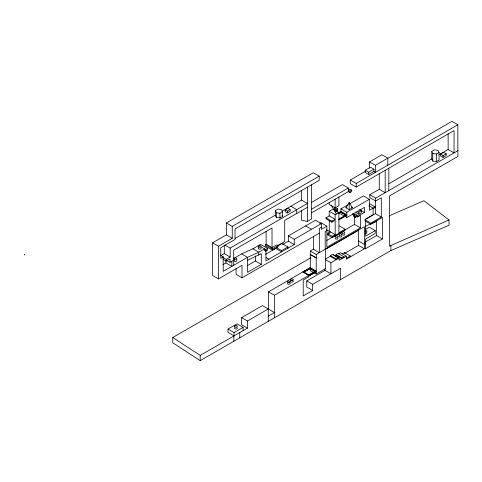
<?xml version="1.0" encoding="UTF-8"?>
<svg xmlns="http://www.w3.org/2000/svg" width="482" height="482" viewBox="0 0 482 482"><rect width="100%" height="100%" fill="white"/><g stroke="black" fill="none" stroke-linecap="round" stroke-linejoin="round"><path stroke-width="0.72" d="M349.173 209.67L349.203 202.651L345.901 207.778L349.173 209.67L352.45 207.778L349.203 202.651M24.353 254.731L24.431 254.815M24.63 254.918L24.437 254.677M236.09 268.51L236.09 274.385L242 277.795L242 265.317L218.485 278.897L212.58 275.481L212.58 242.838L226.347 234.885L226.347 222.949L313.3 172.749L319.204 176.159L319.204 180.376L235.035 228.974L235.035 239.446L220.738 247.7L220.738 258.256L223.22 256.822L223.22 271.348L247.501 257.334L258.792 252.207L264.57 248.869L264.57 250.471L265.751 251.158L267.643 250.062L267.643 248.465L260.551 244.368L252.887 248.796L241.59 253.924L233.433 258.635M226.347 222.949L232.252 226.365L319.204 176.159M275.306 210.598L277.969 209.061L281.615 209.622L282.591 211.725L282.591 216.412L279.922 217.954L276.282 217.388L275.306 215.285L275.306 210.598L276.282 212.701L276.282 217.388M212.58 242.838L218.485 246.248L232.252 238.301L232.252 226.365M235.27 238.325L275.324 215.195M281.783 211.465L301.527 200.072L307.432 203.482L230.191 248.073L224.877 245.007M285.181 209.851L287.953 208.254L290.122 209.507L290.122 211.375L287.35 212.972L285.181 211.719L285.181 209.851L287.35 211.104L290.122 209.507M276.282 212.701L279.922 213.267L282.591 211.725M369.507 168.236L369.507 161.91L381.895 154.758L387.805 158.168L387.805 165.193M365.26 170.206L370.465 167.2L373.936 169.206L373.936 171.496L368.724 174.496L365.26 172.496L365.26 170.206L368.724 172.213L373.936 169.206M369.507 161.91L375.412 165.32L387.805 158.168M311.426 202.47L342.401 184.582L348.311 187.998L348.311 191.619L311.529 212.857M439.012 154.77L448.133 149.504L454.044 152.915L454.044 130.574L356.216 187.052L350.306 183.642L350.306 180.021L365.663 171.152M387.733 158.415L451.941 121.344L457.852 124.754L457.852 150.715M220.864 255.599L224.287 253.622L230.191 257.033L230.191 248.073M307.432 207.29L284.699 220.419L284.699 241.5L277.367 245.73M311.529 209.23L348.311 187.998M350.306 180.021L356.216 183.431L457.852 124.754M222.654 257.292L226.203 259.34L230.191 257.033M222.654 259.015L226.203 261.057L229.974 258.882L229.974 262.322L227.022 260.617M351.709 190.089L350.089 189.155L348.311 190.179L349.926 191.119L351.709 190.089L351.709 191.523L349.926 192.553L348.311 191.619M222.847 264.745L225.925 262.967L231.836 266.377L231.836 261.25M229.974 262.322L233.692 260.178M271.137 248.067L276.758 244.826L278.096 245.597L278.096 246.856L272.481 250.098L265.233 245.916L265.233 244.657L266.118 244.145L272.023 247.561L272.023 228.022L233.692 250.152L233.692 265.305M301.527 210.58L301.527 220.34L307.432 221.395L311.529 219.033L311.529 184.811M431.782 151.336L434.451 149.794L438.09 150.36L439.066 152.463L439.066 160.072L436.403 161.609L432.758 161.048L431.782 158.946L431.782 151.336L432.758 153.439L432.758 161.048M329.218 211.291L335.129 214.701L335.129 219.304L329.218 215.888L329.218 211.291L333.002 209.104L334.183 209.784M329.218 202.295L329.218 204.452L335.129 207.863L338.912 205.675L338.912 197.048M334.255 208.977L336.038 207.953L337.659 208.887L337.659 210.321L335.876 211.351L334.255 210.417L334.255 208.977L335.876 209.911L337.659 208.887M321.416 223.612L294.237 239.301L294.237 244.567L288.332 241.157L288.332 235.891L315.511 220.202L321.416 223.612L321.416 229.293L326.862 226.148L326.862 233.595L329.995 231.788L329.995 232.945L326.862 234.758L326.862 247.182L360.385 227.829L360.385 215.442L357.734 216.972L357.042 216.569L355.258 217.599L353.643 216.665L353.643 215.225L355.421 214.201L357.042 215.135L357.042 216.569M261.021 246.826L265.751 249.555L267.643 248.465M247.501 260.34L261.292 253.646L261.292 264.377L247.501 272.342L247.501 257.334L241.59 253.924M338.352 213.363L340.943 211.869L346.142 214.87L346.142 215.321L340.943 212.315L340.919 208.905L347.992 204.82M349.92 203.705L363.422 195.909L369.326 199.319L369.326 210.297L375.213 206.905L375.213 207.435L373.104 208.652L373.104 214.737L365.525 219.111L365.525 236.222L375.225 230.625L375.225 233.505L365.525 239.102L365.525 248.724L364.398 248.766L346.347 259.189L346.347 256.153L340.443 252.743L338.647 253.779M328.128 233.915L332.261 236.307L335.183 234.62L335.183 220.304L331.887 222.208L325.977 218.798L325.977 217.762L329.218 215.888M432.758 153.439L436.403 153.999L439.066 152.463M265.233 244.657L272.481 248.845L278.096 245.597M277.578 246.079L282.012 243.518L287.923 246.929L287.923 248.218M345.901 207.778L346.992 207.152M265.558 254.309L275.68 248.459L281.59 251.869L281.59 250.586L287.923 246.929M282.645 244.44L288.332 241.157M319.741 223.437L320.952 222.738L326.862 226.148M335.129 214.701L338.912 212.514L338.912 232.842L345.112 229.263L345.112 230.161L332.261 237.584L326.947 234.511M381.31 217.063L375.4 213.653L364.862 219.738L370.772 223.148L381.31 217.063L381.31 197.759L375.689 201L369.778 197.59L369.778 194.746L379.274 189.263L385.178 192.673L385.178 170.333M388.787 183.769L431.782 158.946M338.478 212.863L340.919 211.459L346.823 214.87L338.912 219.437M247.236 265.672L255.382 260.967L261.292 264.377M440.494 154.113L443.591 152.33L446.151 153.806L446.151 155.602L443.054 157.391L440.494 155.909L440.494 154.113L443.054 155.596L446.151 153.806M338.352 213.815L340.943 212.315M340.919 208.905L346.823 212.315L369.326 199.319M321.416 227.179L319.337 228.378L319.337 252.689L313.433 249.278L313.433 236.481M325.977 217.762L331.887 221.172L335.129 219.304M294.237 244.567L265.956 260.895L265.956 250.423M339.015 218.985L346.142 214.87M369.778 194.746L375.689 198.156L457.9 150.691L457.9 156.445L389.48 195.945L389.48 246.121L449.025 219.967L449.025 225.227L390.872 250.58L200.205 360.657L172.755 342.774L172.755 337.514L310.968 257.719M338.912 219.888L346.823 215.315L341.509 212.249M242 277.795L319.337 233.143M340.919 212.64L340.919 214.11L346.823 217.521L364.398 207.374L364.398 212.454L357.734 216.304L357.042 215.9M326.862 230.559L325.199 231.523L325.199 249.302M357.566 211.411L358.861 212.158L361.404 210.688L361.404 212.749L358.861 214.213L355.62 212.339M353.643 215.225L355.258 216.165L357.042 215.135M326.754 240.422L342.871 231.119M344.16 230.372L354.481 224.413L360.385 227.829M325.651 248.995L325.651 268.576L316.198 274.035L310.294 270.625L310.294 251.038L313.433 249.23M310.294 251.038L316.198 254.448L364.398 226.673L364.398 248.766L358.494 245.356L344.455 253.46L344.455 252.61L342.16 253.936M325.314 249.435L358.56 230.239M364.862 220.816L370.772 224.226L382.437 217.49L382.437 238.958L365.525 248.724M365.434 229.456L369.314 227.215L375.225 230.625M330.272 255.574L336.183 258.985L336.183 259.72L330.272 256.31L330.272 255.574L332.303 254.4L338.213 257.81L338.213 258.551M302.949 271.848L310.294 267.606L316.198 271.017L308.86 275.258L302.949 271.848L268.522 291.857L268.522 309.131L274.433 312.541L268.257 316.108M325.591 259.015L330.272 256.31M303.564 272.24L310.294 268.353L316.198 271.764L308.86 275.999M304.034 272.101L309.98 268.673L315.493 271.854L308.956 275.632M336.105 254.55L342.009 257.96L342.009 258.659L336.105 255.249L336.105 254.55L338.045 253.424L343.955 256.834L343.955 257.539M334.948 255.918L336.105 255.249M364.82 242.307L376.532 235.547L382.437 238.958M336.183 258.985L338.213 257.81M268.522 291.857L274.433 295.267L308.86 275.391L302.949 271.981M325.597 259.69L330.917 262.762L339.129 258.021L339.129 260.322L346.347 256.153M365.525 243.735L364.398 244.386L358.494 240.976M342.009 257.96L343.955 256.834M268.257 308.986L247.453 321L247.453 328.122L241.603 324.748L241.603 317.626L262.407 305.612L268.257 308.986L268.257 321.367M340.581 279.608L340.581 268.203L312.667 284.326L312.667 290.471L306.757 287.061L306.757 280.916L325.007 270.378L330.917 273.788L330.917 262.762M346.347 258.34L350.366 256.02L350.366 256.87M243.091 327.356L234.035 332.58L234.035 335.864L227.992 332.375L227.992 329.092L237.048 323.868L243.091 327.356L243.091 330.64M200.205 360.657L200.205 355.397L247.453 328.122M312.667 290.471L303.202 295.93L303.202 280.09L308.86 276.825L308.86 275.258M365.736 226.1L376.683 221.328M388.998 215.96L423.889 200.747L449.025 219.967M373.936 171.496L375.412 172.345L375.412 165.32M369.302 203.494L375.213 206.905M374.032 206.754L375.213 207.435M368.971 205.73L373.104 208.122M360.108 209.941L361.404 210.688M359.674 209.724L364.398 212.454M351.36 207.152L352.45 207.778M353.023 213.58L354.824 214.623M352.426 213.906L354.222 214.942M336.544 211.152L338.912 212.514M339.201 225.853L345.112 229.263M290.833 206.248L296.737 209.658L296.737 213.466M335.183 234.62L329.272 231.209L329.272 220.473M326.453 229.739L329.995 231.788M305.618 225.913L311.529 229.324M344.455 252.61L350.366 256.02M333.219 254.61L339.129 258.021M288.332 235.891L294.237 239.301M316.198 257.906L310.294 254.496L316.198 257.906M276.27 247.519L281.59 250.586M258.659 245.458L259.84 246.145M252.887 248.796L258.792 252.207L258.792 255.092M306.757 280.916L312.667 284.326M265.98 257.472L268.932 259.177M226.347 234.885L232.252 238.301M220.268 255.117L223.22 256.822M241.603 317.626L247.453 321M227.992 329.092L234.035 332.58M172.755 337.514L200.205 355.397M336.779 210.333L338.256 212.893M331.116 204.971L336.328 214.008M282.103 215.364L282.591 216.412M448.133 133.863L448.133 149.504M443.054 155.596L443.054 157.391M436.403 153.999L436.403 161.609M390.872 245.32L390.872 250.58M388.829 168.224L388.829 190.565M379.274 173.622L379.274 189.263M376.532 220.744L376.532 235.547M375.689 198.156L375.689 201M375.4 200.283L375.4 213.653M370.772 223.148L370.772 224.226M368.724 172.213L368.724 174.496M358.861 212.158L358.861 214.213M358.494 229.902L358.494 245.356M357.734 216.304L357.734 216.972M356.216 183.431L356.216 187.052M355.258 216.165L355.258 217.599M354.481 216.4L354.481 224.413M349.926 191.119L349.926 192.553M349.173 202.633L349.173 203.934M346.823 212.315L346.823 217.521M335.876 209.911L335.876 211.351M335.129 199.229L335.129 207.863M332.261 236.307L332.261 237.584M331.887 221.172L331.887 222.208M325.007 268.908L325.007 270.378M316.198 254.448L316.198 274.035M307.432 187.173L307.432 221.395M301.527 190.432L301.527 200.072M287.35 211.104L287.35 212.972M279.922 213.267L279.922 217.954M274.433 295.267L274.433 317.801M272.481 248.845L272.481 250.098M266.118 231.372L266.118 244.145M265.751 249.555L265.751 251.158M255.382 255.96L255.382 260.967M239.777 332.55L239.777 337.81M233.842 335.978L233.842 341.238M226.203 259.34L226.203 261.057M225.925 260.768L225.925 262.967M224.287 245.41L224.287 253.622M218.485 246.248L218.485 278.897M344.491 233.891A1.404 0.813 0 0 1 343.455 235.102A1.404 0.813 0 0 1 341.919 234.083M341.527 235.891A1.404 0.813 0 0 1 340.31 237.108A1.404 0.813 0 0 1 339.093 235.891M337.605 237.74A1.404 0.813 0 0 1 336.972 239.096A1.404 0.813 0 0 1 335.255 238.102M236.927 327.597A1.404 0.813 0 0 1 236.927 328.748A1.404 0.813 0 0 1 234.939 328.748A1.404 0.813 0 0 1 234.939 327.597M289.821 282.898A1.404 0.813 0 0 1 289.188 284.253A1.404 0.813 0 0 1 287.471 283.259M292.845 280.723A1.404 0.813 0 0 1 292.845 281.874A1.404 0.813 0 0 1 290.863 281.874A1.404 0.813 0 0 1 290.863 280.723M261.051 248.11A1.404 0.813 0 0 1 259.334 249.104A1.404 0.813 0 0 1 258.701 247.748M236.445 260.057A1.404 0.813 0 0 1 236.445 261.202A1.404 0.813 0 0 1 234.463 261.202A1.404 0.813 0 0 1 234.463 260.057M366.543 232.306A1.404 0.813 0 0 1 366.766 233.282A1.404 0.813 0 0 1 365.187 233.662M365.187 230.251A1.404 0.813 0 0 1 366.953 231.035A1.404 0.813 0 0 1 365.187 231.818M309.751 268.137L303.377 271.812L303.377 272.167L309.751 268.492L309.751 268.137M310.047 268.046L303.491 271.83L308.793 274.891L315.349 271.107L310.047 268.046M315.831 271.336L309.173 275.18L309.173 275.704L315.831 271.86L315.831 271.336M342.569 233.155A1.404 0.813 0 0 0 344.678 232.451A1.404 0.813 0 0 0 342.569 231.746A1.404 0.813 0 0 0 342.569 233.155M339.605 235.156A1.404 0.813 0 0 0 341.714 234.451A1.404 0.813 0 0 0 339.605 233.752A1.404 0.813 0 0 0 339.605 235.156M335.906 237.168A1.404 0.813 0 0 0 338.015 236.469A1.404 0.813 0 0 0 335.906 235.764A1.404 0.813 0 0 0 335.906 237.168M234.939 326.904A1.404 0.813 0 0 0 237.289 326.537A1.404 0.813 0 0 0 235.565 325.543A1.404 0.813 0 0 0 234.939 326.904M288.122 282.633A1.404 0.813 0 0 0 290.23 281.928A1.404 0.813 0 0 0 288.122 281.223A1.404 0.813 0 0 0 288.122 282.633M291.152 280.494A1.404 0.813 0 0 0 293.261 279.795A1.404 0.813 0 0 0 291.152 279.09A1.404 0.813 0 0 0 291.152 280.494M258.701 247.049A1.404 0.813 0 0 0 261.051 246.688A1.404 0.813 0 0 0 259.334 245.693A1.404 0.813 0 0 0 258.701 247.049M234.752 259.491A1.404 0.813 0 0 0 236.861 258.786A1.404 0.813 0 0 0 234.752 258.081A1.404 0.813 0 0 0 234.752 259.491"/></g></svg>
